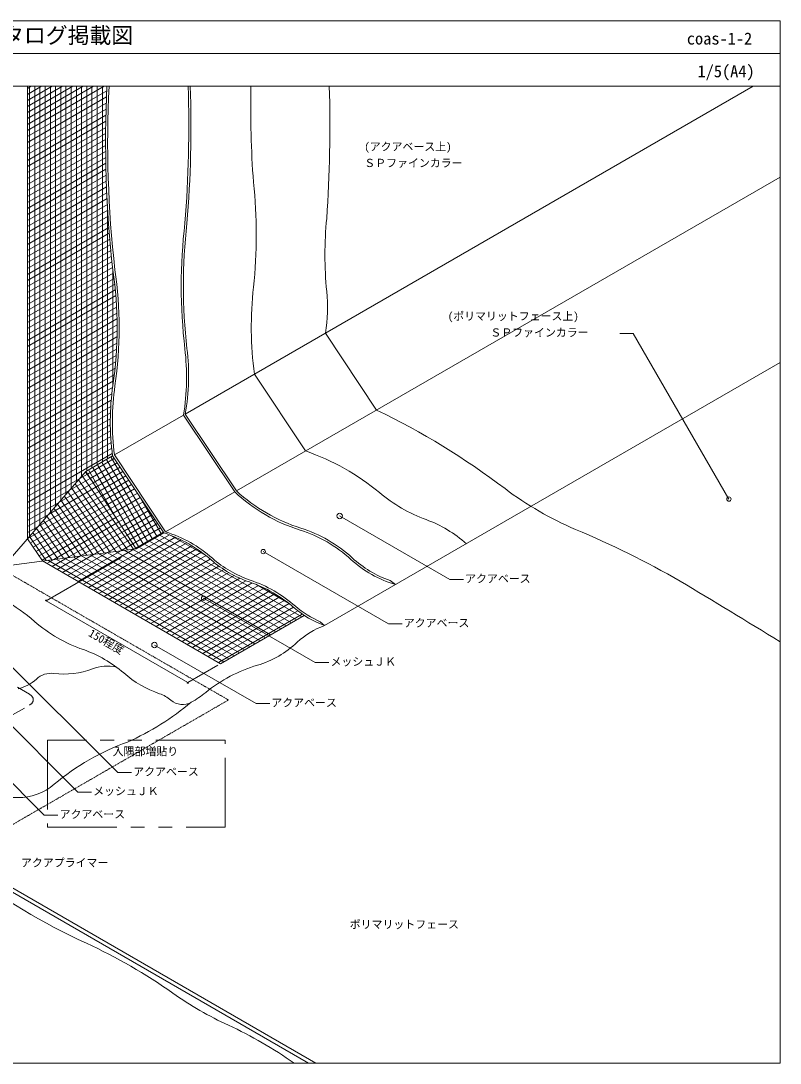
# Model space of a CAD drawing. Units: millimetres, scale not verified. Extents: x -690 to 690, y -478 to 477.
# Drawn here: x -5 to 690, y -478 to 477 of the extents above; entities that cross this region are included whole.
import ezdxf
from ezdxf.enums import TextEntityAlignment as Align

# ---------------------------------------------------------------- set-up
doc = ezdxf.new("R2010")
doc.units = ezdxf.units.MM
doc.header["$LTSCALE"] = 2
for name, pattern in [('USER1', [9.525, 6.35, -3.175]), ('USER2', [0.75, 0.5, -0.25]), ('USER3', [63.5, 31.75, -6.35, 6.35, -6.35, 6.35, -6.35])]:
    doc.linetypes.add(name, pattern=pattern)
for name, color, linetype, lineweight in [('0-0_0', 7, 'Continuous', 18), ('0-1_WAKU', 7, 'Continuous', 18), ('0-3_BOUSUI', 1, 'Continuous', 18), ('0-4_MOJI', 7, 'Continuous', 18), ('0-5_HATCH', 9, 'Continuous', 18), ('0-9_kanamono2', 7, 'USER1', 9), ('0-A_bousui2', 7, 'USER2', 9), ('0-C_sunpo', 7, 'Continuous', 18)]:
    doc.layers.add(name, color=color, linetype=linetype, lineweight=lineweight)
doc.styles.add('ＭＳ ゴシック', font='')
doc.styles.get('ＭＳ ゴシック').set_extended_font_data('MS Gothic')

msp = doc.modelspace()

# ---------------------------------------------------------------- linework, layer by layer
at = {"layer": '0-0_0'}
for p, q in [((-690.004, 447.48), (689.996, 447.48)), ((0.679, 3.009), (0.679, 417.48)), ((0.679, 3.009), (14.356, -17.402)), ((177.472, -111.577), (14.356, -17.402)), ((177.472, -111.577), (254.119, -67.324))]:
    msp.add_line(p, q, dxfattribs=at)
at = {"layer": '0-0_0', "lineweight": 9}
for p, q in [((17.114, -53.534), (18.197, -54.159)), ((18.738, -54.471), (19.821, -55.096)), ((146.477, -128.221), (145.394, -127.596)), ((148.101, -129.159), (147.018, -128.534))]:
    msp.add_line(p, q, dxfattribs=at)
for centre, start, end in [((17.655, -53.846), 330, 150), ((147.559, -128.846), 150, 330)]:
    msp.add_arc(centre, 0.625, start, end, dxfattribs=at)
at = {"layer": '0-1_WAKU'}
for points in [[(-690.004, -477.52), (689.996, -477.52), (689.996, 477.48), (-690.004, 477.48)], [(689.996, 417.48), (-690.004, 417.48), (-690.004, 477.48), (689.996, 477.48)]]:
    msp.add_lwpolyline(points, close=True, dxfattribs=at)
at = {"layer": '0-3_BOUSUI'}
for p, q in [((145.077, 117.178), (665.216, 417.48)), ((191.964, 46.791), (689.996, 334.33)), ((273.477, 191.31), (320.366, 120.923)), ((272.734, -76.577), (689.996, 164.33)), ((208.525, 153.81), (255.414, 83.423)), ((80.273, 79.763), (143.574, 116.31)), ((143.574, 116.31), (190.462, 45.923)), ((145.077, 117.178), (191.964, 46.791)), ((54.029, 64.612), (78.622, 78.81)), ((78.622, 78.81), (125.51, 8.423)), ((80.273, 79.763), (126.985, 9.275)), ((54.029, 64.612), (100.202, -6.188)), ((126.985, 9.275), (190.462, 45.923)), ((337.686, -39.077), (332.661, -35.417)), ((272.734, -76.577), (268.843, -73.054))]:
    msp.add_line(p, q, dxfattribs=at)
for points in [[(-20.996, -22.02), (35.74, 43.493), (54.029, 64.612)], [(-202.837, -127.005), (-20.996, -22.02), (100.202, -6.188), (125.51, 8.423)], [(-263.458, -167.005), (-147.016, -234.234), (-139.918, -241.332), (-61.241, -286.755), (-55.326, -292.671), (264.842, -477.52)], [(-263.458, -171.005), (-149.143, -237.005), (-142.045, -244.104), (-64.706, -288.755), (-64.706, -291.255), (257.913, -477.52)]]:
    msp.add_lwpolyline(points, dxfattribs=at)
for centre, radius, start, end in [((1111.895, 366.886), 1039.719, 177.21078, 186.50197), ((1112.103, 366.85), 1038.04, 177.20427, 186.49548), ((-934.819, 380.386), 1083.214, 355.32214, 1.96246), ((-934.509, 380.444), 1084.826, 355.3144, 1.95649), ((1183.111, 400.054), 978.065, 178.97907, 184.12583), ((-967.835, 381.153), 1245.441, 356.10026, 1.67147), ((-229.104, 281.539), 439.331, 353.70843, 6.29157), ((615.666, 263.017), 342.579, 174.39959, 185.60041), ((642.777, 234.553), 501.298, 173.41431, 186.58569), ((642.777, 234.553), 499.381, 173.41431, 186.58569), ((-284.757, 196.296), 367.441, 351.72955, 8.27045), ((-284.757, 196.296), 369.324, 351.72955, 8.27045), ((533.46, 197.465), 327.854, 173.70843, 187.65185), ((128.02, 215.2), 147.406, 350.6732, 5.60041), ((-79.585, 151.156), 225.863, 351.12509, 6.58569), ((-51.287, 152.524), 199.52, 349.79572, 7.1272), ((307.053, 110.272), 230.588, 171.72955, 187.84194), ((313.366, 109.8), 235.021, 171.83724, 187.34281), ((12.413, -514.023), 705.685, 52.90597, 64.12634), ((183.352, -122.736), 218.391, 50.26413, 70.73317), ((620.299, 289.92), 302.208, 232.90597, 247.09403), ((297.238, 159.678), 156.017, 226.81239, 252.49608), ((299.447, 164.659), 159.517, 227.63868, 252.27752), ((416.479, 157.709), 146.298, 230.26413, 249.73587), ((325.542, -88.598), 116.261, 48.46089, 69.73587), ((213.035, -107.318), 123.942, 47.50392, 72.49608), ((213.035, -107.318), 125.858, 47.50392, 72.49608), ((151.755, -818.956), 901.594, 60.30621, 67.09403), ((85.208, -112.038), 127.024, 48.88712, 71.50166), ((93.728, -100.104), 114.323, 48.17125, 73.08796), ((238.08, 63.123), 105.465, 228.88712, 251.11288), ((238.08, 63.123), 103.582, 228.88712, 251.11288), ((367.324, 61.083), 104.452, 227.50392, 253.51618), ((367.324, 61.083), 102.536, 227.50392, 250.24171), ((164.252, -152.669), 122.607, 48.88712, 71.11288), ((164.252, -152.669), 124.49, 48.88712, 71.11288), ((-7709.131, -13817.61), 16092.053, 58.53736, 58.91903), ((-105.354, -201.983), 171.239, 48.95307, 71.59277), ((301.427, 4.507), 86.01, 228.88712, 250.51279), ((301.427, 4.507), 84.127, 228.88712, 247.21191), ((95.527, 28.723), 134.667, 228.95307, 251.04693), ((296.196, -143.158), 70.594, 109.41124, 133.43881), ((185.458, -26.215), 90.461, 286.56119, 313.43881), ((15.59, -204.052), 111.45, 48.95307, 71.04693), ((74.209, -153.774), 39.981, 78.73167, 110.53927), ((250.472, -244.84), 137.627, 106.56119, 129.00724), ((22.345, -140.223), 19.94, 82.73246, 132.78635), ((34.226, -47.058), 73.979, 262.73246, 290.53927), ((153.853, -45.261), 99.099, 228.95307, 251.04693), ((-16.461, -98.296), 37.189, 283.18063, 312.78635), ((111.67, -168.096), 30.777, 48.95307, 71.04693), ((104.943, -65.173), 93.585, 299.24967, 309.00724), ((-11.453, 47.894), 253.377, 294.16744, 309.78054), ((142.654, -132.512), 16.406, 228.95307, 299.24967), ((167.075, -390.278), 220.101, 109.86568, 130.13432), ((-8.167, -182.425), 51.768, 229.86568, 310.13432), ((312.244, 190.62), 614.877, 233.0118, 245.22709), ((-155.642, -823.237), 501.736, 54.77291, 65.22709), ((319.971, -149.689), 322.81, 234.77291, 245.22709), ((24.98, -788.901), 381.188, 54.77291, 65.22709)]:
    msp.add_arc(centre, radius, start, end, dxfattribs=at)
at = {"layer": '0-4_MOJI'}
for p, q in [((543.023, 191), (555.523, 191)), ((555.523, 191), (643.085, 39.338)), ((387.475, -34.472), (286.511, 23.819)), ((331.295, -75.067), (216.513, -8.798)), ((399.975, -34.472), (387.475, -34.472)), ((264.151, -110.529), (161.936, -51.515)), ((343.795, -75.067), (331.295, -75.067)), ((209.983, -148.142), (116.917, -94.411)), ((83.49, -211.331), (-23.947, -103.895)), ((276.651, -110.529), (264.151, -110.529)), ((46.782, -229.171), (-58.49, -123.899)), ((16.05, -250.374), (-88.409, -145.915)), ((222.483, -148.142), (209.983, -148.142)), ((95.99, -211.331), (83.49, -211.331)), ((59.282, -229.171), (46.782, -229.171)), ((28.55, -250.374), (16.05, -250.374))]:
    msp.add_line(p, q, dxfattribs=at)
at = {"layer": '0-4_MOJI', "linetype": 'USER3'}
msp.add_lwpolyline([(18.946, -261.178), (181.587, -261.178), (181.587, -181.625), (18.946, -181.625)], close=True, dxfattribs=at)
at = {"layer": '0-4_MOJI'}
for centre, radius in [((643.085, 39.338), 2), ((286.511, 23.819), 2.5), ((216.513, -8.798), 2), ((161.936, -51.515), 2), ((116.917, -94.411), 2.5)]:
    msp.add_circle(centre, radius, dxfattribs=at)
at = {"layer": '0-5_HATCH'}
for p, q in [((0.679, 415.533), (4.052, 417.48)), ((0.679, 410.034), (13.577, 417.48)), ((0.679, 404.535), (23.102, 417.48)), ((0.679, 399.036), (32.627, 417.48)), ((0.679, 393.536), (42.152, 417.48)), ((0.679, 388.037), (51.677, 417.48)), ((0.679, 382.538), (61.202, 417.48)), ((0.679, 377.039), (70.727, 417.48)), ((0.679, 371.539), (73.218, 413.419)), ((2.539, 5.156), (2.539, 417.48)), ((7.301, 10.655), (7.301, 417.48)), ((12.064, 16.154), (12.064, 417.48)), ((16.826, 21.653), (16.826, 417.48)), ((21.589, 27.153), (21.589, 417.48)), ((26.351, 32.652), (26.351, 417.48)), ((31.114, 38.151), (31.114, 417.48)), ((35.876, 43.65), (35.876, 417.48)), ((40.639, 49.15), (40.639, 417.48)), ((45.401, 54.649), (45.401, 417.48)), ((50.164, 60.148), (50.164, 417.48)), ((54.926, 65.129), (54.926, 417.48)), ((59.689, 67.879), (59.689, 417.48)), ((64.451, 70.629), (64.451, 417.48)), ((69.214, 73.378), (69.214, 417.48)), ((0.679, 366.04), (72.98, 407.783)), ((0.679, 360.541), (72.775, 402.165)), ((0.679, 355.042), (72.6, 396.565)), ((0.679, 349.542), (72.455, 390.982)), ((0.679, 344.043), (72.341, 385.417)), ((0.679, 338.544), (72.257, 379.869)), ((0.679, 333.044), (72.203, 374.338)), ((0.679, 327.545), (72.178, 368.825)), ((0.679, 322.046), (72.182, 363.328)), ((0.679, 316.547), (72.215, 357.848)), ((0.679, 311.047), (72.277, 352.384)), ((0.679, 305.548), (72.367, 346.937)), ((0.679, 300.049), (72.486, 341.506)), ((0.679, 294.55), (72.632, 336.091)), ((0.679, 289.05), (72.806, 330.693)), ((0.679, 283.551), (73.007, 325.31)), ((0.679, 278.052), (73.236, 319.943)), ((0.679, 272.553), (73.492, 314.591)), ((0.679, 267.053), (73.774, 309.255)), ((73.976, 76.128), (73.976, 305.725)), ((0.679, 261.554), (74.083, 303.934)), ((0.679, 256.055), (74.419, 298.628)), ((0.679, 250.556), (74.78, 293.338)), ((0.679, 245.056), (75.168, 288.062)), ((0.679, 239.557), (75.581, 282.802)), ((0.679, 234.058), (76.02, 277.556)), ((0.679, 228.559), (76.485, 272.325)), ((0.679, 223.059), (76.975, 267.108)), ((0.679, 217.56), (77.489, 261.906)), ((0.679, 212.061), (78.029, 256.718)), ((0.679, 206.561), (78.593, 251.545)), ((78.739, 142.572), (78.739, 250.249)), ((0.679, 201.062), (79.249, 246.425)), ((0.679, 195.563), (79.917, 241.311)), ((0.679, 190.064), (80.516, 236.157)), ((0.679, 184.564), (81.046, 230.964)), ((0.679, 179.065), (81.504, 225.729)), ((0.679, 173.566), (81.89, 220.453)), ((0.679, 168.067), (82.201, 215.133)), ((0.679, 162.567), (82.438, 209.77)), ((0.679, 157.068), (82.596, 204.363)), ((0.679, 151.569), (82.675, 198.909)), ((0.679, 146.07), (82.673, 193.409)), ((0.679, 140.57), (82.588, 187.86)), ((0.679, 135.071), (82.417, 182.262)), ((0.679, 129.572), (82.157, 176.613)), ((0.679, 124.073), (81.807, 170.912)), ((0.679, 118.573), (81.363, 165.156)), ((0.679, 113.074), (80.822, 159.344)), ((0.679, 107.575), (80.181, 153.475)), ((0.679, 102.076), (79.436, 147.546)), ((0.679, 96.576), (78.598, 141.563)), ((0.679, 91.077), (77.865, 135.64)), ((0.679, 85.578), (77.295, 129.812)), ((0.679, 80.078), (76.879, 124.072)), ((0.679, 74.579), (76.609, 118.417)), ((0.679, 69.08), (76.48, 112.843)), ((0.679, 63.581), (76.484, 107.346)), ((0.679, 58.081), (76.616, 101.924)), ((0.679, 52.582), (76.873, 96.572)), ((0.679, 47.083), (77.248, 91.29)), ((0.679, 41.584), (77.738, 86.074)), ((0.679, 36.084), (78.341, 80.922)), ((55.557, 62.269), (80.173, 76.481)), ((119.255, 4.812), (77.055, 77.906)), ((58.162, 58.274), (82.819, 72.509)), ((102.758, -4.713), (60.557, 68.381)), ((60.768, 54.279), (85.465, 68.537)), ((106.882, -2.331), (64.682, 70.762)), ((111.007, 0.05), (68.806, 73.143)), ((115.131, 2.431), (72.931, 75.524)), ((0.679, 30.585), (48.443, 58.162)), ((38.918, 47.163), (58.162, 58.274)), ((48.443, 58.162), (55.557, 62.269)), ((97.628, -6.525), (50.595, 60.646)), ((59.413, 56.356), (53.81, 64.358)), ((81.971, 21.766), (56.433, 65.999)), ((63.373, 50.284), (88.111, 64.566)), ((65.978, 46.289), (90.756, 60.594)), ((19.868, 25.166), (63.373, 50.284)), ((29.393, 36.165), (60.768, 54.279)), ((81.648, -8.612), (40.951, 49.51)), ((86.975, -7.916), (44.166, 53.222)), ((92.302, -7.22), (47.38, 56.934)), ((68.584, 42.293), (93.402, 56.622)), ((71.189, 38.298), (96.048, 52.651)), ((73.795, 34.303), (98.694, 48.679)), ((0.679, 25.086), (38.918, 47.163)), ((0.818, 3.169), (68.584, 42.293)), ((3.298, -0.899), (71.189, 38.298)), ((10.343, 14.168), (65.978, 46.289)), ((65.668, -10.699), (31.307, 38.374)), ((70.995, -10.004), (34.521, 42.086)), ((76.321, -9.308), (37.736, 45.798)), ((76.4, 30.308), (101.339, 44.707)), ((79.005, 26.313), (103.985, 40.735)), ((123.38, 7.194), (104.205, 40.406)), ((0.679, 19.587), (29.393, 36.165)), ((5.955, -4.864), (73.795, 34.303)), ((8.612, -8.829), (76.4, 30.308)), ((55.015, -12.091), (24.877, 30.95)), ((60.341, -11.395), (28.092, 34.662)), ((81.611, 22.318), (106.631, 36.764)), ((84.216, 18.323), (109.277, 32.792)), ((86.822, 14.328), (111.923, 28.82)), ((0.679, 14.087), (19.868, 25.166)), ((11.269, -12.794), (79.005, 26.313)), ((13.926, -16.76), (81.611, 22.318)), ((39.034, -14.178), (15.233, 19.814)), ((44.361, -13.482), (18.448, 23.526)), ((49.688, -12.787), (21.662, 27.238)), ((89.427, 10.333), (114.568, 24.849)), ((92.032, 6.338), (117.214, 20.877)), ((0.679, 8.588), (10.343, 14.168)), ((28.381, -15.57), (8.803, 12.39)), ((33.708, -14.874), (12.018, 16.102)), ((24.673, -16.054), (84.216, 18.323)), ((36.983, -14.446), (86.822, 14.328)), ((49.293, -12.838), (89.427, 10.333)), ((94.638, 2.343), (119.86, 16.905)), ((97.243, -1.652), (122.506, 12.933)), ((0.679, 3.089), (0.818, 3.169)), ((17.727, -16.961), (2.374, 4.965)), ((23.054, -16.266), (5.589, 8.677)), ((51.685, -38.954), (130.591, 6.603)), ((56.447, -41.703), (136.161, 4.319)), ((61.21, -44.453), (141.434, 1.865)), ((61.603, -11.23), (92.032, 6.338)), ((73.913, -9.622), (94.638, 2.343)), ((99.849, -5.647), (125.152, 8.962)), ((242.32, -74.136), (112.417, 0.864)), ((247.083, -71.387), (117.179, 3.613)), ((251.845, -68.637), (121.942, 6.363)), ((164.078, -12.465), (132.006, 6.052)), ((42.16, -33.454), (86.223, -8.014)), ((46.922, -36.204), (98.533, -6.406)), ((65.972, -47.202), (146.438, -0.745)), ((70.735, -49.952), (151.195, -3.498)), ((75.497, -52.702), (155.723, -6.383)), ((80.26, -55.451), (160.036, -9.393)), ((218.508, -87.884), (81.286, -8.659)), ((86.223, -8.014), (97.243, -1.652)), ((223.27, -85.135), (89.054, -7.645)), ((228.033, -82.385), (96.821, -6.63)), ((98.533, -6.406), (99.849, -5.647)), ((232.795, -79.635), (102.892, -4.635)), ((237.558, -76.886), (107.654, -1.886)), ((18.347, -19.706), (24.673, -16.054)), ((180.408, -109.881), (19.145, -16.776)), ((23.11, -22.456), (36.983, -14.446)), ((185.17, -107.132), (26.913, -15.762)), ((27.872, -25.205), (49.293, -12.838)), ((32.635, -27.955), (61.603, -11.23)), ((189.933, -104.382), (34.68, -14.747)), ((37.397, -30.705), (73.913, -9.622)), ((194.695, -101.632), (42.448, -13.732)), ((199.458, -98.883), (50.216, -12.718)), ((204.22, -96.133), (57.983, -11.703)), ((208.983, -93.384), (65.751, -10.688)), ((213.745, -90.634), (73.518, -9.674)), ((85.022, -58.201), (164.146, -12.519)), ((89.785, -60.951), (168.064, -15.756)), ((94.547, -63.7), (171.935, -19.021)), ((99.31, -66.45), (176.029, -22.156)), ((104.072, -69.199), (180.368, -25.15)), ((108.835, -71.949), (184.97, -27.993)), ((113.597, -74.699), (189.856, -30.671)), ((118.36, -77.448), (195.057, -33.167)), ((123.122, -80.198), (200.61, -35.461)), ((127.885, -82.948), (206.488, -37.566)), ((132.647, -85.697), (212.141, -39.801)), ((137.41, -88.447), (217.48, -42.218)), ((142.172, -91.197), (222.534, -44.8)), ((146.935, -93.946), (227.328, -47.531)), ((240.186, -56.406), (209.651, -38.777)), ((151.697, -96.696), (231.882, -50.401)), ((156.46, -99.445), (236.212, -53.4)), ((161.222, -102.195), (240.332, -56.521)), ((165.985, -104.945), (244.252, -59.757)), ((170.747, -107.694), (248.143, -63.01)), ((175.51, -110.444), (252.313, -66.102))]:
    msp.add_line(p, q, dxfattribs=at)
at = {"layer": '0-9_kanamono2'}
msp.add_line((-194.609, -263.255), (2.387, -149.52), dxfattribs=at)
msp.add_lwpolyline([(-107.598, 85.98), (-107.598, -76.02), (2.387, -139.52)], dxfattribs=at)
msp.add_ellipse((-6.273, -144.52), major_axis=(12.247, 0), ratio=0.57735, start_param=5.4977871, end_param=7.0685835, dxfattribs=at)
msp.add_ellipse((-6.273, -144.52), major_axis=(12.247, 0), ratio=0.57735, start_param=5.4977871, end_param=7.0685835, dxfattribs=at)
at = {"layer": '0-A_bousui2'}
msp.add_line((-64.706, -288.755), (184.685, -144.77), dxfattribs=at)
msp.add_lwpolyline([(-20.996, 246.48), (-20.996, -26.02), (184.685, -144.77)], dxfattribs=at)
at = {"layer": '0-C_sunpo'}
for p, q in [((31.362, -45.933), (86.329, -14.198)), ((45.068, -38.02), (17.655, -53.846)), ((145.394, -127.596), (19.821, -55.096)), ((174.972, -113.02), (147.559, -128.846))]:
    msp.add_line(p, q, dxfattribs=at)

# ---------------------------------------------------------------- texts
at = {"layer": '0-1_WAKU', "style": 'ＭＳ ゴシック'}
for s, height, p in [('改質アスファルトシート防水常温粘着工法／コンポジットシステムＡＳカタログ掲載図', 14.66, (-682.504, 452.48)), ('coas-1-2', 11, (604.527, 452.48)), ('1/5(A4)', 11, (614.273, 422.48))]:
    msp.add_text(s, height=height, dxfattribs=at).set_placement(p, align=Align.BOTTOM_LEFT)
at = {"layer": '0-4_MOJI', "style": 'ＭＳ ゴシック'}
for s, p in [('(アクアベース上)', (309.119, 356.339)), ('ＳＰファインカラー', (309.119, 341.339)), ('(ポリマリットフェース上)', (385.584, 201)), ('ＳＰファインカラー', (424.569, 186)), ('アクアベース', (401.475, -39.472)), ('アクアベース', (345.295, -80.067)), ('メッシュＪＫ', (278.151, -115.529)), ('アクアベース', (223.983, -153.142)), ('入隅部増貼り', (78.659, -197.765)), ('アクアベース', (97.49, -216.331)), ('メッシュＪＫ', (60.782, -234.171)), ('アクアベース', (30.05, -255.374)), ('アクアプライマー', (-5.315, -299.753)), ('ポリマリットフェース', (295.791, -356.262))]:
    msp.add_text(s, height=7.331, dxfattribs=at).set_placement(p, align=Align.BOTTOM_LEFT)
at = {"layer": '0-C_sunpo', "style": 'ＭＳ ゴシック'}
msp.add_text('150程度', height=7.331, rotation=330, dxfattribs=at).set_placement((54.733, -87.671), align=Align.BOTTOM_LEFT)

doc.saveas('drawing.dxf')
